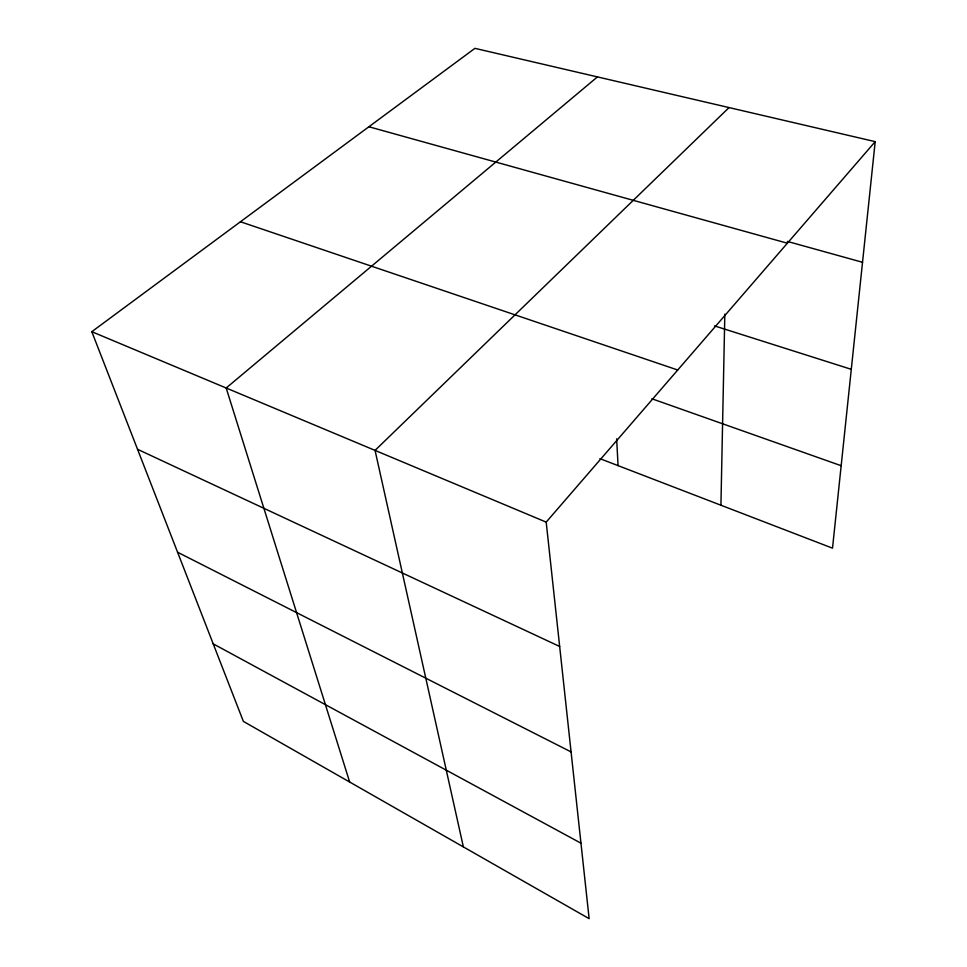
<?xml version="1.0" encoding="UTF-8"?>
<svg xmlns="http://www.w3.org/2000/svg" width="967" height="967" viewBox="0 0 967 967"><rect width="100%" height="100%" fill="white"/><g stroke="black" fill="none" stroke-linecap="round" stroke-linejoin="round"><path stroke-width="1.45" d="M720.923 505.221L724.827 314.142M875.195 141.641L546.198 522.12L589.133 918.65L243.37 721.394L91.805 331.693L474.918 48.35L875.195 141.641L832.514 548.168L599.891 458.636M729.045 107.579L375.051 450.392L463.374 846.911M597.449 76.901L226.181 387.997L349.667 782.037M787.368 241.424L862.528 262.287M368.898 126.762L787.368 243.213M714.528 325.903L851.286 369.321M240.457 221.757L677.734 370.01M651.951 398.791L841.169 465.707M91.805 331.693L546.198 522.12M137.532 449.28L559.663 646.476M177.565 552.23L571.086 751.915M213.199 643.841L580.962 843.188M616.644 438.861L618.07 465.635"/></g></svg>
